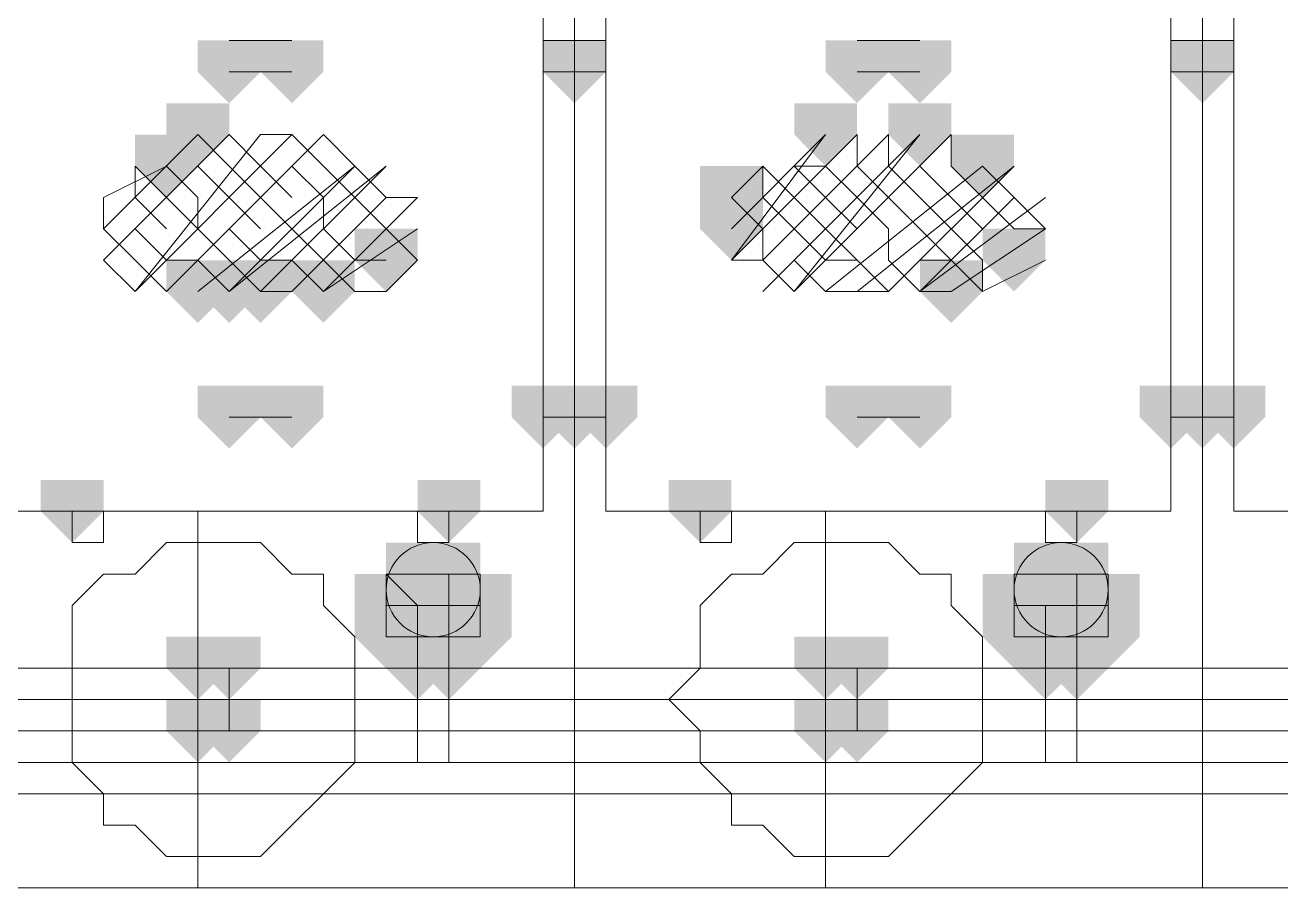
# Model space of a CAD drawing. Header units: millimetres. Extents: x 2315 to 4619, y 1334 to 1897.
# Drawn here: x 3873.622 to 3876.065, y 1525.449 to 1527.128 of the extents above; entities that cross this region are included whole.
import ezdxf

# ---------------------------------------------------------------- set-up
doc = ezdxf.new("R2010")
doc.units = ezdxf.units.MM
for name, color, linetype in [('PDF_3中心线层', 1, 'Continuous'), ('PDF_4虚线层', 2, 'Continuous'), ('PDF_5剖面线层', 2, 'Continuous'), ('PDF_剖面线层', 4, 'Continuous'), ('PDF_细实线层', 7, 'Continuous')]:
    doc.layers.add(name, color=color, linetype=linetype)

msp = doc.modelspace()

# ---------------------------------------------------------------- hatches: boundary and pattern name
at = {"layer": 'PDF_3中心线层', "transparency": 33554559}
for points in [[(3874.6906, 1527.0979), (3874.6295, 1527.0979), (3874.6295, 1527.0368), (3874.6906, 1526.9757), (3874.7517, 1527.0368), (3874.7517, 1527.0979)], [(3874.6906, 1527.0979), (3874.6295, 1527.0979), (3874.6295, 1527.0368), (3874.6906, 1526.9757), (3874.7517, 1527.0368), (3874.7517, 1527.0979)], [(3875.9122, 1527.0979), (3875.8511, 1527.0979), (3875.8511, 1527.0368), (3875.9122, 1526.9757), (3875.9733, 1527.0368), (3875.9733, 1527.0979)], [(3875.9122, 1527.0979), (3875.8511, 1527.0979), (3875.8511, 1527.0368), (3875.9122, 1526.9757), (3875.9733, 1527.0368), (3875.9733, 1527.0979)], [(3874.6906, 1526.426), (3874.6295, 1526.426), (3874.6295, 1526.3649), (3874.6906, 1526.3038), (3874.7517, 1526.3649), (3874.7517, 1526.426)], [(3874.6906, 1526.426), (3874.6295, 1526.426), (3874.6295, 1526.3649), (3874.6906, 1526.3038), (3874.7517, 1526.3649), (3874.7517, 1526.426)], [(3874.6906, 1526.426), (3874.6295, 1526.426), (3874.6295, 1526.3649), (3874.6906, 1526.3038), (3874.7517, 1526.3649), (3874.7517, 1526.426)], [(3874.6906, 1526.426), (3874.6295, 1526.426), (3874.6295, 1526.3649), (3874.6906, 1526.3038), (3874.7517, 1526.3649), (3874.7517, 1526.426)], [(3875.9122, 1526.426), (3875.8511, 1526.426), (3875.8511, 1526.3649), (3875.9122, 1526.3038), (3875.9733, 1526.3649), (3875.9733, 1526.426)], [(3875.9122, 1526.426), (3875.8511, 1526.426), (3875.8511, 1526.3649), (3875.9122, 1526.3038), (3875.9733, 1526.3649), (3875.9733, 1526.426)], [(3875.9122, 1526.426), (3875.8511, 1526.426), (3875.8511, 1526.3649), (3875.9122, 1526.3038), (3875.9733, 1526.3649), (3875.9733, 1526.426)], [(3875.9122, 1526.426), (3875.8511, 1526.426), (3875.8511, 1526.3649), (3875.9122, 1526.3038), (3875.9733, 1526.3649), (3875.9733, 1526.426)], [(3873.7133, 1526.2428), (3873.6522, 1526.2428), (3873.6522, 1526.1817), (3873.7133, 1526.1206), (3873.7744, 1526.1817), (3873.7744, 1526.2428)], [(3873.7133, 1526.2428), (3873.6522, 1526.2428), (3873.6522, 1526.1817), (3873.7133, 1526.1206), (3873.7744, 1526.1817), (3873.7744, 1526.2428)], [(3874.4463, 1526.2428), (3874.3852, 1526.2428), (3874.3852, 1526.1817), (3874.4463, 1526.1206), (3874.5073, 1526.1817), (3874.5073, 1526.2428)], [(3874.4463, 1526.2428), (3874.3852, 1526.2428), (3874.3852, 1526.1817), (3874.4463, 1526.1206), (3874.5073, 1526.1817), (3874.5073, 1526.2428)], [(3874.4463, 1526.2428), (3874.3852, 1526.2428), (3874.3852, 1526.1817), (3874.4463, 1526.1206), (3874.5073, 1526.1817), (3874.5073, 1526.2428)], [(3874.4463, 1526.2428), (3874.3852, 1526.2428), (3874.3852, 1526.1817), (3874.4463, 1526.1206), (3874.5073, 1526.1817), (3874.5073, 1526.2428)], [(3874.9349, 1526.2428), (3874.8738, 1526.2428), (3874.8738, 1526.1817), (3874.9349, 1526.1206), (3874.996, 1526.1817), (3874.996, 1526.2428)], [(3874.9349, 1526.2428), (3874.8738, 1526.2428), (3874.8738, 1526.1817), (3874.9349, 1526.1206), (3874.996, 1526.1817), (3874.996, 1526.2428)], [(3874.9349, 1526.2428), (3874.8738, 1526.2428), (3874.8738, 1526.1817), (3874.9349, 1526.1206), (3874.996, 1526.1817), (3874.996, 1526.2428)], [(3874.9349, 1526.2428), (3874.8738, 1526.2428), (3874.8738, 1526.1817), (3874.9349, 1526.1206), (3874.996, 1526.1817), (3874.996, 1526.2428)], [(3875.6679, 1526.2428), (3875.6068, 1526.2428), (3875.6068, 1526.1817), (3875.6679, 1526.1206), (3875.729, 1526.1817), (3875.729, 1526.2428)], [(3875.6679, 1526.2428), (3875.6068, 1526.2428), (3875.6068, 1526.1817), (3875.6679, 1526.1206), (3875.729, 1526.1817), (3875.729, 1526.2428)], [(3875.6679, 1526.2428), (3875.6068, 1526.2428), (3875.6068, 1526.1817), (3875.6679, 1526.1206), (3875.729, 1526.1817), (3875.729, 1526.2428)], [(3875.6679, 1526.2428), (3875.6068, 1526.2428), (3875.6068, 1526.1817), (3875.6679, 1526.1206), (3875.729, 1526.1817), (3875.729, 1526.2428)]]:
    msp.add_hatch(color=256, dxfattribs=at).paths.add_polyline_path(points)
at = {"layer": 'PDF_4虚线层', "transparency": 33554559}
for points in [[(3874.4463, 1526.0595), (3874.3852, 1526.0595), (3874.3852, 1525.9984), (3874.4463, 1525.9374), (3874.5073, 1525.9984), (3874.5073, 1526.0595)], [(3875.6679, 1526.0595), (3875.6068, 1526.0595), (3875.6068, 1525.9984), (3875.6679, 1525.9374), (3875.729, 1525.9984), (3875.729, 1526.0595)]]:
    msp.add_hatch(color=256, dxfattribs=at).paths.add_polyline_path(points)
at = {"layer": 'PDF_5剖面线层', "transparency": 33554559}
for points in [[(3873.9576, 1526.9757), (3873.8965, 1526.9757), (3873.8965, 1526.9147), (3873.9576, 1526.8536), (3874.0187, 1526.9147), (3874.0187, 1526.9757)], [(3875.1792, 1526.9757), (3875.1182, 1526.9757), (3875.1182, 1526.9147), (3875.1792, 1526.8536), (3875.2403, 1526.9147), (3875.2403, 1526.9757)], [(3875.3625, 1526.9757), (3875.3014, 1526.9757), (3875.3014, 1526.9147), (3875.3625, 1526.8536), (3875.4236, 1526.9147), (3875.4236, 1526.9757)], [(3873.8965, 1526.9147), (3873.8355, 1526.9147), (3873.8355, 1526.8536), (3873.8965, 1526.7925), (3873.9576, 1526.8536), (3873.9576, 1526.9147)], [(3875.4846, 1526.9147), (3875.4236, 1526.9147), (3875.4236, 1526.8536), (3875.4846, 1526.7925), (3875.5457, 1526.8536), (3875.5457, 1526.9147)], [(3874.996, 1526.8536), (3874.9349, 1526.8536), (3874.9349, 1526.7925), (3874.996, 1526.7314), (3875.0571, 1526.7925), (3875.0571, 1526.8536)], [(3874.996, 1526.7925), (3874.9349, 1526.7925), (3874.9349, 1526.7314), (3874.996, 1526.6703), (3875.0571, 1526.7314), (3875.0571, 1526.7925)], [(3874.3241, 1526.7314), (3874.263, 1526.7314), (3874.263, 1526.6703), (3874.3241, 1526.6092), (3874.3852, 1526.6703), (3874.3852, 1526.7314)], [(3875.5457, 1526.7314), (3875.4846, 1526.7314), (3875.4846, 1526.6703), (3875.5457, 1526.6092), (3875.6068, 1526.6703), (3875.6068, 1526.7314)], [(3873.9576, 1526.6703), (3873.8965, 1526.6703), (3873.8965, 1526.6092), (3873.9576, 1526.5482), (3874.0187, 1526.6092), (3874.0187, 1526.6703)], [(3874.0187, 1526.6703), (3873.9576, 1526.6703), (3873.9576, 1526.6092), (3874.0187, 1526.5482), (3874.0798, 1526.6092), (3874.0798, 1526.6703)], [(3874.0798, 1526.6703), (3874.0187, 1526.6703), (3874.0187, 1526.6092), (3874.0798, 1526.5482), (3874.1409, 1526.6092), (3874.1409, 1526.6703)], [(3874.2019, 1526.6703), (3874.1409, 1526.6703), (3874.1409, 1526.6092), (3874.2019, 1526.5482), (3874.263, 1526.6092), (3874.263, 1526.6703)], [(3875.4236, 1526.6703), (3875.3625, 1526.6703), (3875.3625, 1526.6092), (3875.4236, 1526.5482), (3875.4846, 1526.6092), (3875.4846, 1526.6703)]]:
    msp.add_hatch(color=256, dxfattribs=at).paths.add_polyline_path(points)
at = {"layer": 'PDF_细实线层', "transparency": 33554559}
for points in [[(3874.0187, 1527.0979), (3873.9576, 1527.0979), (3873.9576, 1527.0368), (3874.0187, 1526.9757), (3874.0798, 1527.0368), (3874.0798, 1527.0979)], [(3874.1409, 1527.0979), (3874.0798, 1527.0979), (3874.0798, 1527.0368), (3874.1409, 1526.9757), (3874.2019, 1527.0368), (3874.2019, 1527.0979)], [(3874.6906, 1527.0979), (3874.6295, 1527.0979), (3874.6295, 1527.0368), (3874.6906, 1526.9757), (3874.7517, 1527.0368), (3874.7517, 1527.0979)], [(3875.2403, 1527.0979), (3875.1792, 1527.0979), (3875.1792, 1527.0368), (3875.2403, 1526.9757), (3875.3014, 1527.0368), (3875.3014, 1527.0979)], [(3875.3625, 1527.0979), (3875.3014, 1527.0979), (3875.3014, 1527.0368), (3875.3625, 1526.9757), (3875.4236, 1527.0368), (3875.4236, 1527.0979)], [(3875.9122, 1527.0979), (3875.8511, 1527.0979), (3875.8511, 1527.0368), (3875.9122, 1526.9757), (3875.9733, 1527.0368), (3875.9733, 1527.0979)], [(3874.0187, 1526.426), (3873.9576, 1526.426), (3873.9576, 1526.3649), (3874.0187, 1526.3038), (3874.0798, 1526.3649), (3874.0798, 1526.426)], [(3874.1409, 1526.426), (3874.0798, 1526.426), (3874.0798, 1526.3649), (3874.1409, 1526.3038), (3874.2019, 1526.3649), (3874.2019, 1526.426)], [(3874.6295, 1526.426), (3874.5684, 1526.426), (3874.5684, 1526.3649), (3874.6295, 1526.3038), (3874.6906, 1526.3649), (3874.6906, 1526.426)], [(3874.6295, 1526.426), (3874.5684, 1526.426), (3874.5684, 1526.3649), (3874.6295, 1526.3038), (3874.6906, 1526.3649), (3874.6906, 1526.426)], [(3874.6906, 1526.426), (3874.6295, 1526.426), (3874.6295, 1526.3649), (3874.6906, 1526.3038), (3874.7517, 1526.3649), (3874.7517, 1526.426)], [(3874.7517, 1526.426), (3874.6906, 1526.426), (3874.6906, 1526.3649), (3874.7517, 1526.3038), (3874.8128, 1526.3649), (3874.8128, 1526.426)], [(3874.7517, 1526.426), (3874.6906, 1526.426), (3874.6906, 1526.3649), (3874.7517, 1526.3038), (3874.8128, 1526.3649), (3874.8128, 1526.426)], [(3875.2403, 1526.426), (3875.1792, 1526.426), (3875.1792, 1526.3649), (3875.2403, 1526.3038), (3875.3014, 1526.3649), (3875.3014, 1526.426)], [(3875.3625, 1526.426), (3875.3014, 1526.426), (3875.3014, 1526.3649), (3875.3625, 1526.3038), (3875.4236, 1526.3649), (3875.4236, 1526.426)], [(3875.8511, 1526.426), (3875.7901, 1526.426), (3875.7901, 1526.3649), (3875.8511, 1526.3038), (3875.9122, 1526.3649), (3875.9122, 1526.426)], [(3875.8511, 1526.426), (3875.7901, 1526.426), (3875.7901, 1526.3649), (3875.8511, 1526.3038), (3875.9122, 1526.3649), (3875.9122, 1526.426)], [(3875.9122, 1526.426), (3875.8511, 1526.426), (3875.8511, 1526.3649), (3875.9122, 1526.3038), (3875.9733, 1526.3649), (3875.9733, 1526.426)], [(3875.9733, 1526.426), (3875.9122, 1526.426), (3875.9122, 1526.3649), (3875.9733, 1526.3038), (3876.0344, 1526.3649), (3876.0344, 1526.426)], [(3875.9733, 1526.426), (3875.9122, 1526.426), (3875.9122, 1526.3649), (3875.9733, 1526.3038), (3876.0344, 1526.3649), (3876.0344, 1526.426)], [(3873.7133, 1526.2428), (3873.6522, 1526.2428), (3873.6522, 1526.1817), (3873.7133, 1526.1206), (3873.7744, 1526.1817), (3873.7744, 1526.2428)], [(3874.4463, 1526.2428), (3874.3852, 1526.2428), (3874.3852, 1526.1817), (3874.4463, 1526.1206), (3874.5073, 1526.1817), (3874.5073, 1526.2428)], [(3874.9349, 1526.2428), (3874.8738, 1526.2428), (3874.8738, 1526.1817), (3874.9349, 1526.1206), (3874.996, 1526.1817), (3874.996, 1526.2428)], [(3875.6679, 1526.2428), (3875.6068, 1526.2428), (3875.6068, 1526.1817), (3875.6679, 1526.1206), (3875.729, 1526.1817), (3875.729, 1526.2428)], [(3874.3852, 1526.1206), (3874.3241, 1526.1206), (3874.3241, 1526.0595), (3874.3852, 1525.9984), (3874.4463, 1526.0595), (3874.4463, 1526.1206)], [(3874.4463, 1526.1206), (3874.3852, 1526.1206), (3874.3852, 1526.0595), (3874.4463, 1525.9984), (3874.5073, 1526.0595), (3874.5073, 1526.1206)], [(3874.4463, 1526.1206), (3874.3852, 1526.1206), (3874.3852, 1526.0595), (3874.4463, 1525.9984), (3874.5073, 1526.0595), (3874.5073, 1526.1206)], [(3874.4463, 1526.1206), (3874.3852, 1526.1206), (3874.3852, 1526.0595), (3874.4463, 1525.9984), (3874.5073, 1526.0595), (3874.5073, 1526.1206)], [(3874.4463, 1526.1206), (3874.3852, 1526.1206), (3874.3852, 1526.0595), (3874.4463, 1525.9984), (3874.5073, 1526.0595), (3874.5073, 1526.1206)], [(3875.6068, 1526.1206), (3875.5457, 1526.1206), (3875.5457, 1526.0595), (3875.6068, 1525.9984), (3875.6679, 1526.0595), (3875.6679, 1526.1206)], [(3875.6679, 1526.1206), (3875.6068, 1526.1206), (3875.6068, 1526.0595), (3875.6679, 1525.9984), (3875.729, 1526.0595), (3875.729, 1526.1206)], [(3875.6679, 1526.1206), (3875.6068, 1526.1206), (3875.6068, 1526.0595), (3875.6679, 1525.9984), (3875.729, 1526.0595), (3875.729, 1526.1206)], [(3875.6679, 1526.1206), (3875.6068, 1526.1206), (3875.6068, 1526.0595), (3875.6679, 1525.9984), (3875.729, 1526.0595), (3875.729, 1526.1206)], [(3875.6679, 1526.1206), (3875.6068, 1526.1206), (3875.6068, 1526.0595), (3875.6679, 1525.9984), (3875.729, 1526.0595), (3875.729, 1526.1206)], [(3874.3241, 1526.0595), (3874.263, 1526.0595), (3874.263, 1525.9984), (3874.3241, 1525.9374), (3874.3852, 1525.9984), (3874.3852, 1526.0595)], [(3874.3241, 1526.0595), (3874.263, 1526.0595), (3874.263, 1525.9984), (3874.3241, 1525.9374), (3874.3852, 1525.9984), (3874.3852, 1526.0595)], [(3874.3241, 1526.0595), (3874.263, 1526.0595), (3874.263, 1525.9984), (3874.3241, 1525.9374), (3874.3852, 1525.9984), (3874.3852, 1526.0595)], [(3874.3852, 1526.0595), (3874.3241, 1526.0595), (3874.3241, 1525.9984), (3874.3852, 1525.9374), (3874.4463, 1525.9984), (3874.4463, 1526.0595)], [(3874.3852, 1526.0595), (3874.3241, 1526.0595), (3874.3241, 1525.9984), (3874.3852, 1525.9374), (3874.4463, 1525.9984), (3874.4463, 1526.0595)], [(3874.4463, 1526.0595), (3874.3852, 1526.0595), (3874.3852, 1525.9984), (3874.4463, 1525.9374), (3874.5073, 1525.9984), (3874.5073, 1526.0595)], [(3874.4463, 1526.0595), (3874.3852, 1526.0595), (3874.3852, 1525.9984), (3874.4463, 1525.9374), (3874.5073, 1525.9984), (3874.5073, 1526.0595)], [(3874.4463, 1526.0595), (3874.3852, 1526.0595), (3874.3852, 1525.9984), (3874.4463, 1525.9374), (3874.5073, 1525.9984), (3874.5073, 1526.0595)], [(3874.4463, 1526.0595), (3874.3852, 1526.0595), (3874.3852, 1525.9984), (3874.4463, 1525.9374), (3874.5073, 1525.9984), (3874.5073, 1526.0595)], [(3874.5073, 1526.0595), (3874.4463, 1526.0595), (3874.4463, 1525.9984), (3874.5073, 1525.9374), (3874.5684, 1525.9984), (3874.5684, 1526.0595)], [(3874.5073, 1526.0595), (3874.4463, 1526.0595), (3874.4463, 1525.9984), (3874.5073, 1525.9374), (3874.5684, 1525.9984), (3874.5684, 1526.0595)], [(3874.5073, 1526.0595), (3874.4463, 1526.0595), (3874.4463, 1525.9984), (3874.5073, 1525.9374), (3874.5684, 1525.9984), (3874.5684, 1526.0595)], [(3874.5073, 1526.0595), (3874.4463, 1526.0595), (3874.4463, 1525.9984), (3874.5073, 1525.9374), (3874.5684, 1525.9984), (3874.5684, 1526.0595)], [(3874.5073, 1526.0595), (3874.4463, 1526.0595), (3874.4463, 1525.9984), (3874.5073, 1525.9374), (3874.5684, 1525.9984), (3874.5684, 1526.0595)], [(3875.5457, 1526.0595), (3875.4846, 1526.0595), (3875.4846, 1525.9984), (3875.5457, 1525.9374), (3875.6068, 1525.9984), (3875.6068, 1526.0595)], [(3875.5457, 1526.0595), (3875.4846, 1526.0595), (3875.4846, 1525.9984), (3875.5457, 1525.9374), (3875.6068, 1525.9984), (3875.6068, 1526.0595)], [(3875.5457, 1526.0595), (3875.4846, 1526.0595), (3875.4846, 1525.9984), (3875.5457, 1525.9374), (3875.6068, 1525.9984), (3875.6068, 1526.0595)], [(3875.5457, 1526.0595), (3875.4846, 1526.0595), (3875.4846, 1525.9984), (3875.5457, 1525.9374), (3875.6068, 1525.9984), (3875.6068, 1526.0595)], [(3875.5457, 1526.0595), (3875.4846, 1526.0595), (3875.4846, 1525.9984), (3875.5457, 1525.9374), (3875.6068, 1525.9984), (3875.6068, 1526.0595)], [(3875.6068, 1526.0595), (3875.5457, 1526.0595), (3875.5457, 1525.9984), (3875.6068, 1525.9374), (3875.6679, 1525.9984), (3875.6679, 1526.0595)], [(3875.6679, 1526.0595), (3875.6068, 1526.0595), (3875.6068, 1525.9984), (3875.6679, 1525.9374), (3875.729, 1525.9984), (3875.729, 1526.0595)], [(3875.6679, 1526.0595), (3875.6068, 1526.0595), (3875.6068, 1525.9984), (3875.6679, 1525.9374), (3875.729, 1525.9984), (3875.729, 1526.0595)], [(3875.6679, 1526.0595), (3875.6068, 1526.0595), (3875.6068, 1525.9984), (3875.6679, 1525.9374), (3875.729, 1525.9984), (3875.729, 1526.0595)], [(3875.6679, 1526.0595), (3875.6068, 1526.0595), (3875.6068, 1525.9984), (3875.6679, 1525.9374), (3875.729, 1525.9984), (3875.729, 1526.0595)], [(3875.729, 1526.0595), (3875.6679, 1526.0595), (3875.6679, 1525.9984), (3875.729, 1525.9374), (3875.7901, 1525.9984), (3875.7901, 1526.0595)], [(3875.729, 1526.0595), (3875.6679, 1526.0595), (3875.6679, 1525.9984), (3875.729, 1525.9374), (3875.7901, 1525.9984), (3875.7901, 1526.0595)], [(3875.729, 1526.0595), (3875.6679, 1526.0595), (3875.6679, 1525.9984), (3875.729, 1525.9374), (3875.7901, 1525.9984), (3875.7901, 1526.0595)], [(3875.729, 1526.0595), (3875.6679, 1526.0595), (3875.6679, 1525.9984), (3875.729, 1525.9374), (3875.7901, 1525.9984), (3875.7901, 1526.0595)], [(3875.729, 1526.0595), (3875.6679, 1526.0595), (3875.6679, 1525.9984), (3875.729, 1525.9374), (3875.7901, 1525.9984), (3875.7901, 1526.0595)], [(3874.3241, 1525.9984), (3874.263, 1525.9984), (3874.263, 1525.9374), (3874.3241, 1525.8763), (3874.3852, 1525.9374), (3874.3852, 1525.9984)], [(3874.3241, 1525.9984), (3874.263, 1525.9984), (3874.263, 1525.9374), (3874.3241, 1525.8763), (3874.3852, 1525.9374), (3874.3852, 1525.9984)], [(3874.3241, 1525.9984), (3874.263, 1525.9984), (3874.263, 1525.9374), (3874.3241, 1525.8763), (3874.3852, 1525.9374), (3874.3852, 1525.9984)], [(3874.3241, 1525.9984), (3874.263, 1525.9984), (3874.263, 1525.9374), (3874.3241, 1525.8763), (3874.3852, 1525.9374), (3874.3852, 1525.9984)], [(3874.3852, 1525.9984), (3874.3241, 1525.9984), (3874.3241, 1525.9374), (3874.3852, 1525.8763), (3874.4463, 1525.9374), (3874.4463, 1525.9984)], [(3874.3852, 1525.9984), (3874.3241, 1525.9984), (3874.3241, 1525.9374), (3874.3852, 1525.8763), (3874.4463, 1525.9374), (3874.4463, 1525.9984)], [(3874.4463, 1525.9984), (3874.3852, 1525.9984), (3874.3852, 1525.9374), (3874.4463, 1525.8763), (3874.5073, 1525.9374), (3874.5073, 1525.9984)], [(3874.4463, 1525.9984), (3874.3852, 1525.9984), (3874.3852, 1525.9374), (3874.4463, 1525.8763), (3874.5073, 1525.9374), (3874.5073, 1525.9984)], [(3874.4463, 1525.9984), (3874.3852, 1525.9984), (3874.3852, 1525.9374), (3874.4463, 1525.8763), (3874.5073, 1525.9374), (3874.5073, 1525.9984)], [(3874.5073, 1525.9984), (3874.4463, 1525.9984), (3874.4463, 1525.9374), (3874.5073, 1525.8763), (3874.5684, 1525.9374), (3874.5684, 1525.9984)], [(3874.5073, 1525.9984), (3874.4463, 1525.9984), (3874.4463, 1525.9374), (3874.5073, 1525.8763), (3874.5684, 1525.9374), (3874.5684, 1525.9984)], [(3874.5073, 1525.9984), (3874.4463, 1525.9984), (3874.4463, 1525.9374), (3874.5073, 1525.8763), (3874.5684, 1525.9374), (3874.5684, 1525.9984)], [(3874.5073, 1525.9984), (3874.4463, 1525.9984), (3874.4463, 1525.9374), (3874.5073, 1525.8763), (3874.5684, 1525.9374), (3874.5684, 1525.9984)], [(3874.5073, 1525.9984), (3874.4463, 1525.9984), (3874.4463, 1525.9374), (3874.5073, 1525.8763), (3874.5684, 1525.9374), (3874.5684, 1525.9984)], [(3874.5073, 1525.9984), (3874.4463, 1525.9984), (3874.4463, 1525.9374), (3874.5073, 1525.8763), (3874.5684, 1525.9374), (3874.5684, 1525.9984)], [(3874.5073, 1525.9984), (3874.4463, 1525.9984), (3874.4463, 1525.9374), (3874.5073, 1525.8763), (3874.5684, 1525.9374), (3874.5684, 1525.9984)], [(3875.5457, 1525.9984), (3875.4846, 1525.9984), (3875.4846, 1525.9374), (3875.5457, 1525.8763), (3875.6068, 1525.9374), (3875.6068, 1525.9984)], [(3875.5457, 1525.9984), (3875.4846, 1525.9984), (3875.4846, 1525.9374), (3875.5457, 1525.8763), (3875.6068, 1525.9374), (3875.6068, 1525.9984)], [(3875.5457, 1525.9984), (3875.4846, 1525.9984), (3875.4846, 1525.9374), (3875.5457, 1525.8763), (3875.6068, 1525.9374), (3875.6068, 1525.9984)], [(3875.5457, 1525.9984), (3875.4846, 1525.9984), (3875.4846, 1525.9374), (3875.5457, 1525.8763), (3875.6068, 1525.9374), (3875.6068, 1525.9984)], [(3875.5457, 1525.9984), (3875.4846, 1525.9984), (3875.4846, 1525.9374), (3875.5457, 1525.8763), (3875.6068, 1525.9374), (3875.6068, 1525.9984)], [(3875.5457, 1525.9984), (3875.4846, 1525.9984), (3875.4846, 1525.9374), (3875.5457, 1525.8763), (3875.6068, 1525.9374), (3875.6068, 1525.9984)], [(3875.5457, 1525.9984), (3875.4846, 1525.9984), (3875.4846, 1525.9374), (3875.5457, 1525.8763), (3875.6068, 1525.9374), (3875.6068, 1525.9984)], [(3875.6068, 1525.9984), (3875.5457, 1525.9984), (3875.5457, 1525.9374), (3875.6068, 1525.8763), (3875.6679, 1525.9374), (3875.6679, 1525.9984)], [(3875.6679, 1525.9984), (3875.6068, 1525.9984), (3875.6068, 1525.9374), (3875.6679, 1525.8763), (3875.729, 1525.9374), (3875.729, 1525.9984)], [(3875.6679, 1525.9984), (3875.6068, 1525.9984), (3875.6068, 1525.9374), (3875.6679, 1525.8763), (3875.729, 1525.9374), (3875.729, 1525.9984)], [(3875.6679, 1525.9984), (3875.6068, 1525.9984), (3875.6068, 1525.9374), (3875.6679, 1525.8763), (3875.729, 1525.9374), (3875.729, 1525.9984)], [(3875.729, 1525.9984), (3875.6679, 1525.9984), (3875.6679, 1525.9374), (3875.729, 1525.8763), (3875.7901, 1525.9374), (3875.7901, 1525.9984)], [(3875.729, 1525.9984), (3875.6679, 1525.9984), (3875.6679, 1525.9374), (3875.729, 1525.8763), (3875.7901, 1525.9374), (3875.7901, 1525.9984)], [(3875.729, 1525.9984), (3875.6679, 1525.9984), (3875.6679, 1525.9374), (3875.729, 1525.8763), (3875.7901, 1525.9374), (3875.7901, 1525.9984)], [(3875.729, 1525.9984), (3875.6679, 1525.9984), (3875.6679, 1525.9374), (3875.729, 1525.8763), (3875.7901, 1525.9374), (3875.7901, 1525.9984)], [(3875.729, 1525.9984), (3875.6679, 1525.9984), (3875.6679, 1525.9374), (3875.729, 1525.8763), (3875.7901, 1525.9374), (3875.7901, 1525.9984)], [(3875.729, 1525.9984), (3875.6679, 1525.9984), (3875.6679, 1525.9374), (3875.729, 1525.8763), (3875.7901, 1525.9374), (3875.7901, 1525.9984)], [(3875.729, 1525.9984), (3875.6679, 1525.9984), (3875.6679, 1525.9374), (3875.729, 1525.8763), (3875.7901, 1525.9374), (3875.7901, 1525.9984)], [(3873.9576, 1525.9374), (3873.8965, 1525.9374), (3873.8965, 1525.8763), (3873.9576, 1525.8152), (3874.0187, 1525.8763), (3874.0187, 1525.9374)], [(3874.0187, 1525.9374), (3873.9576, 1525.9374), (3873.9576, 1525.8763), (3874.0187, 1525.8152), (3874.0798, 1525.8763), (3874.0798, 1525.9374)], [(3874.3852, 1525.9374), (3874.3241, 1525.9374), (3874.3241, 1525.8763), (3874.3852, 1525.8152), (3874.4463, 1525.8763), (3874.4463, 1525.9374)], [(3874.4463, 1525.9374), (3874.3852, 1525.9374), (3874.3852, 1525.8763), (3874.4463, 1525.8152), (3874.5073, 1525.8763), (3874.5073, 1525.9374)], [(3874.4463, 1525.9374), (3874.3852, 1525.9374), (3874.3852, 1525.8763), (3874.4463, 1525.8152), (3874.5073, 1525.8763), (3874.5073, 1525.9374)], [(3874.4463, 1525.9374), (3874.3852, 1525.9374), (3874.3852, 1525.8763), (3874.4463, 1525.8152), (3874.5073, 1525.8763), (3874.5073, 1525.9374)], [(3875.1792, 1525.9374), (3875.1182, 1525.9374), (3875.1182, 1525.8763), (3875.1792, 1525.8152), (3875.2403, 1525.8763), (3875.2403, 1525.9374)], [(3875.2403, 1525.9374), (3875.1792, 1525.9374), (3875.1792, 1525.8763), (3875.2403, 1525.8152), (3875.3014, 1525.8763), (3875.3014, 1525.9374)], [(3875.6068, 1525.9374), (3875.5457, 1525.9374), (3875.5457, 1525.8763), (3875.6068, 1525.8152), (3875.6679, 1525.8763), (3875.6679, 1525.9374)], [(3875.6679, 1525.9374), (3875.6068, 1525.9374), (3875.6068, 1525.8763), (3875.6679, 1525.8152), (3875.729, 1525.8763), (3875.729, 1525.9374)], [(3875.6679, 1525.9374), (3875.6068, 1525.9374), (3875.6068, 1525.8763), (3875.6679, 1525.8152), (3875.729, 1525.8763), (3875.729, 1525.9374)], [(3875.6679, 1525.9374), (3875.6068, 1525.9374), (3875.6068, 1525.8763), (3875.6679, 1525.8152), (3875.729, 1525.8763), (3875.729, 1525.9374)], [(3873.9576, 1525.8152), (3873.8965, 1525.8152), (3873.8965, 1525.7541), (3873.9576, 1525.693), (3874.0187, 1525.7541), (3874.0187, 1525.8152)], [(3874.0187, 1525.8152), (3873.9576, 1525.8152), (3873.9576, 1525.7541), (3874.0187, 1525.693), (3874.0798, 1525.7541), (3874.0798, 1525.8152)], [(3875.1792, 1525.8152), (3875.1182, 1525.8152), (3875.1182, 1525.7541), (3875.1792, 1525.693), (3875.2403, 1525.7541), (3875.2403, 1525.8152)], [(3875.2403, 1525.8152), (3875.1792, 1525.8152), (3875.1792, 1525.7541), (3875.2403, 1525.693), (3875.3014, 1525.7541), (3875.3014, 1525.8152)]]:
    msp.add_hatch(color=256, dxfattribs=at).paths.add_polyline_path(points)

# ---------------------------------------------------------------- linework, layer by layer
at = {"layer": 'PDF_3中心线层', "lineweight": 18}
for points in [[(3874.6906, 1527.0979), (3874.6906, 1527.0368)], [(3875.9122, 1527.0979), (3875.9122, 1527.0368)], [(3873.7133, 1526.1817), (3873.7744, 1526.1817)], [(3874.4463, 1526.0595), (3874.3852, 1526.0595), (3874.3241, 1526.0595), (3874.3241, 1525.9984), (3874.3241, 1525.9374), (3874.3852, 1525.9374), (3874.3852, 1525.8763), (3874.4463, 1525.8763), (3874.4463, 1525.9374), (3874.5073, 1525.9374), (3874.5073, 1525.9984), (3874.5073, 1526.0595)], [(3875.6679, 1526.0595), (3875.6068, 1526.0595), (3875.5457, 1526.0595), (3875.5457, 1525.9984), (3875.5457, 1525.9374), (3875.6068, 1525.9374), (3875.6068, 1525.8763), (3875.6679, 1525.8763), (3875.6679, 1525.9374), (3875.729, 1525.9374), (3875.729, 1525.9984), (3875.729, 1526.0595)], [(3873.9576, 1525.8763), (3874.0187, 1525.8763), (3874.0187, 1525.7541), (3873.9576, 1525.7541)], [(3875.1792, 1525.8763), (3875.2403, 1525.8763), (3875.2403, 1525.7541), (3875.1792, 1525.7541)]]:
    msp.add_lwpolyline(points, close=True, dxfattribs=at)
for points in [[(3873.9576, 1526.1817), (3873.9576, 1525.4487)], [(3875.1792, 1526.1817), (3875.1792, 1525.4487)], [(3874.4463, 1526.0595), (3874.4463, 1525.693)], [(3875.6679, 1526.0595), (3875.6679, 1525.693)], [(3874.5073, 1525.9984), (3874.3241, 1525.9984)], [(3875.729, 1525.9984), (3875.5457, 1525.9984)], [(3874.4463, 1525.9374), (3874.3852, 1525.9374)], [(3875.6679, 1525.9374), (3875.6068, 1525.9374)], [(3872.9192, 1525.693), (3880.9819, 1525.693), (3881.043, 1525.693), (3881.1041, 1525.693), (3881.1041, 1525.7541), (3881.1041, 1525.8152)], [(3873.6522, 1525.8152), (3874.3241, 1525.8152)]]:
    msp.add_lwpolyline(points, dxfattribs=at)
at = {"layer": 'PDF_4虚线层', "lineweight": 18}
for points in [[(3874.6906, 1528.4417), (3874.6906, 1525.4487)], [(3875.9122, 1528.4417), (3875.9122, 1525.4487)], [(3872.1863, 1525.8763), (3880.8598, 1525.8763)], [(3872.1863, 1525.8152), (3880.8598, 1525.8152)]]:
    msp.add_lwpolyline(points, dxfattribs=at)
for points in [[(3873.9576, 1526.1206), (3873.8965, 1526.1206), (3873.8355, 1526.0595), (3873.7744, 1526.0595), (3873.7133, 1525.9984), (3873.7133, 1525.9374), (3873.7133, 1525.8763), (3873.7133, 1525.8152), (3873.7133, 1525.7541), (3873.7133, 1525.693), (3873.7744, 1525.6319), (3873.7744, 1525.5709), (3873.8355, 1525.5709), (3873.8965, 1525.5098), (3873.9576, 1525.5098), (3874.0187, 1525.5098), (3874.0798, 1525.5098), (3874.1409, 1525.5709), (3874.2019, 1525.6319), (3874.263, 1525.693), (3874.263, 1525.7541), (3874.263, 1525.8152), (3874.263, 1525.8763), (3874.263, 1525.9374), (3874.2019, 1525.9984), (3874.2019, 1526.0595), (3874.1409, 1526.0595), (3874.0798, 1526.1206), (3874.0187, 1526.1206)], [(3875.1792, 1526.1206), (3875.1182, 1526.1206), (3875.0571, 1526.0595), (3874.996, 1526.0595), (3874.9349, 1525.9984), (3874.9349, 1525.9374), (3874.9349, 1525.8763), (3874.8738, 1525.8152), (3874.9349, 1525.7541), (3874.9349, 1525.693), (3874.996, 1525.6319), (3874.996, 1525.5709), (3875.0571, 1525.5709), (3875.1182, 1525.5098), (3875.1792, 1525.5098), (3875.2403, 1525.5098), (3875.3014, 1525.5098), (3875.3625, 1525.5709), (3875.4236, 1525.6319), (3875.4846, 1525.693), (3875.4846, 1525.7541), (3875.4846, 1525.8152), (3875.4846, 1525.8763), (3875.4846, 1525.9374), (3875.4236, 1525.9984), (3875.4236, 1526.0595), (3875.3625, 1526.0595), (3875.3014, 1526.1206), (3875.2403, 1526.1206)]]:
    msp.add_lwpolyline(points, close=True, dxfattribs=at)
at = {"layer": 'PDF_5剖面线层', "lineweight": 13}
for points in [[(3874.1409, 1526.7314), (3874.0798, 1526.7925), (3874.0187, 1526.8536), (3873.9576, 1526.9147), (3873.7744, 1526.7314), (3873.7744, 1526.7925), (3873.8965, 1526.8536), (3873.9576, 1526.7925), (3873.9576, 1526.7314)], [(3873.7744, 1526.6703), (3874.0187, 1526.9147), (3873.7744, 1526.6703)], [(3873.8965, 1526.6092), (3874.2019, 1526.9147), (3873.8965, 1526.6092)], [(3874.1409, 1526.7925), (3874.0798, 1526.8536), (3874.0187, 1526.9147)], [(3874.0798, 1526.7925), (3874.1409, 1526.7314), (3874.2019, 1526.6703), (3874.263, 1526.6092), (3874.3241, 1526.6092), (3874.3852, 1526.6703), (3874.3241, 1526.7314), (3874.263, 1526.7925), (3874.2019, 1526.8536), (3874.1409, 1526.9147)], [(3874.2019, 1526.9147), (3874.263, 1526.8536), (3874.3241, 1526.7925), (3874.3852, 1526.7925), (3874.2019, 1526.6092), (3874.3852, 1526.7314)], [(3874.996, 1526.7314), (3875.1792, 1526.9147), (3874.996, 1526.6703), (3875.2403, 1526.9147), (3875.2403, 1526.8536), (3875.3014, 1526.7925), (3875.3625, 1526.7314), (3875.4236, 1526.6703)], [(3875.4846, 1526.6092), (3875.4846, 1526.6703), (3875.4236, 1526.7314), (3875.3625, 1526.7925), (3875.3014, 1526.8536), (3875.3014, 1526.9147), (3875.0571, 1526.6703), (3875.0571, 1526.7314), (3874.996, 1526.7925), (3875.0571, 1526.8536), (3875.0571, 1526.7925), (3875.1182, 1526.7314), (3875.1792, 1526.6703), (3875.2403, 1526.6703), (3875.3014, 1526.6092)], [(3875.0571, 1526.6092), (3875.3625, 1526.9147), (3875.1182, 1526.6092), (3875.4236, 1526.9147), (3875.4236, 1526.8536), (3875.4846, 1526.7925), (3875.5457, 1526.7314), (3875.6068, 1526.7314), (3875.5457, 1526.7925)], [(3873.9576, 1526.6092), (3874.263, 1526.8536), (3874.0187, 1526.6092), (3874.3241, 1526.8536), (3874.0798, 1526.6092), (3874.0187, 1526.6703), (3873.9576, 1526.7314), (3873.8965, 1526.7925), (3873.8355, 1526.8536), (3873.8355, 1526.7925), (3873.8965, 1526.7314)], [(3874.0798, 1526.7314), (3874.0187, 1526.7925), (3873.9576, 1526.8536)], [(3874.3241, 1526.6703), (3874.263, 1526.6703), (3874.2019, 1526.7314), (3874.2019, 1526.7925), (3874.1409, 1526.8536)], [(3875.2403, 1526.6703), (3875.1792, 1526.7314), (3875.1182, 1526.7925), (3875.0571, 1526.8536)], [(3875.1182, 1526.6703), (3875.1792, 1526.6092), (3875.2403, 1526.6092), (3875.5457, 1526.8536), (3875.3014, 1526.6092), (3875.2403, 1526.6092)], [(3875.2403, 1526.7314), (3875.1792, 1526.7925), (3875.1182, 1526.8536), (3875.1792, 1526.8536), (3875.2403, 1526.7925), (3875.3014, 1526.7314), (3875.3014, 1526.6703), (3875.3625, 1526.6092), (3875.4236, 1526.6092), (3875.6068, 1526.7314)], [(3875.1792, 1526.6092), (3875.4846, 1526.8536), (3875.1792, 1526.6092)], [(3875.4846, 1526.8536), (3875.5457, 1526.7925), (3875.3625, 1526.6092), (3875.6068, 1526.7925)], [(3875.4846, 1526.7314), (3875.4236, 1526.7925), (3875.3625, 1526.8536)], [(3874.0798, 1526.6092), (3874.1409, 1526.6092), (3874.3241, 1526.7925)], [(3874.3241, 1526.7314), (3874.263, 1526.7925)], [(3873.8965, 1526.6092), (3873.8355, 1526.6703), (3873.7744, 1526.7314)], [(3874.0187, 1526.6092), (3873.9576, 1526.6703), (3873.8965, 1526.6703), (3873.8355, 1526.7314)], [(3874.2019, 1526.6092), (3874.1409, 1526.6703), (3874.0798, 1526.6703), (3874.0187, 1526.7314)], [(3873.8355, 1526.6092), (3873.7744, 1526.6703)], [(3874.996, 1526.6703), (3875.0571, 1526.6703), (3875.1182, 1526.6092)], [(3875.3625, 1526.6703), (3875.4236, 1526.6703), (3875.4846, 1526.6092), (3875.6068, 1526.6703)]]:
    msp.add_lwpolyline(points, dxfattribs=at)
msp.add_lwpolyline([(3874.0798, 1526.9147), (3873.8355, 1526.6092), (3874.1409, 1526.9147)], close=True, dxfattribs=at)
at = {"layer": 'PDF_剖面线层', "lineweight": 0}
for points in [[(3874.4463, 1526.0595), (3874.4463, 1526.0595)], [(3875.6679, 1526.0595), (3875.6679, 1526.0595)], [(3874.3241, 1525.9984), (3874.3241, 1525.9984)], [(3874.5073, 1525.9984), (3874.5073, 1525.9984)], [(3875.5457, 1525.9984), (3875.5457, 1525.9984)], [(3875.729, 1525.9984), (3875.729, 1525.9984)], [(3874.3241, 1525.9374), (3874.3241, 1525.9374)], [(3874.5073, 1525.9374), (3874.5073, 1525.9374)], [(3875.5457, 1525.9374), (3875.5457, 1525.9374)], [(3875.729, 1525.9374), (3875.729, 1525.9374)], [(3874.4463, 1525.8763), (3874.4463, 1525.8763)], [(3875.6679, 1525.8763), (3875.6679, 1525.8763)]]:
    msp.add_lwpolyline(points, dxfattribs=at)
at = {"layer": 'PDF_细实线层', "lineweight": 18}
for points in [[(3880.8598, 1525.6319), (3880.8598, 1525.4487), (3872.1863, 1525.4487), (3872.1863, 1528.4417), (3880.8598, 1528.4417), (3880.8598, 1525.693)], [(3874.0187, 1527.0979), (3874.1409, 1527.0979)], [(3875.2403, 1527.0979), (3875.3625, 1527.0979)], [(3874.1409, 1527.0368), (3874.0187, 1527.0368)], [(3875.3625, 1527.0368), (3875.2403, 1527.0368)], [(3874.0187, 1526.3649), (3874.1409, 1526.3649), (3874.0187, 1526.3649)], [(3874.7517, 1526.3649), (3874.6295, 1526.3649), (3874.7517, 1526.3649)], [(3874.7517, 1526.3649), (3874.6295, 1526.3649), (3874.7517, 1526.3649)], [(3875.2403, 1526.3649), (3875.3625, 1526.3649), (3875.2403, 1526.3649)], [(3875.9733, 1526.3649), (3875.8511, 1526.3649), (3875.9733, 1526.3649)], [(3875.9733, 1526.3649), (3875.8511, 1526.3649), (3875.9733, 1526.3649)], [(3874.3852, 1525.9984), (3874.3241, 1525.9984), (3874.3241, 1526.0595), (3874.3852, 1525.9984), (3874.4463, 1525.9984)], [(3874.5073, 1525.9984), (3874.5073, 1526.0595), (3874.5073, 1525.9984)], [(3875.5457, 1525.9984), (3875.5457, 1526.0595), (3875.5457, 1525.9984)], [(3875.729, 1525.9984), (3875.729, 1526.0595), (3875.729, 1525.9984)], [(3875.6068, 1525.9984), (3875.6679, 1525.9984)], [(3874.4463, 1525.693), (3874.4463, 1525.8763), (3874.3852, 1525.8763), (3874.3852, 1525.693), (3873.2246, 1525.693), (3873.2246, 1525.8763), (3873.2246, 1525.9374)], [(3874.3852, 1525.9374), (3874.4463, 1525.9374)], [(3875.6068, 1525.9374), (3875.6679, 1525.9374)], [(3880.8598, 1525.8763), (3872.1863, 1525.8763), (3880.8598, 1525.8763)], [(3873.0414, 1525.693), (3876.8284, 1525.693), (3876.8284, 1525.8763), (3876.8895, 1525.8763), (3876.8895, 1525.693), (3878.0501, 1525.693), (3878.0501, 1525.8763), (3878.1111, 1525.8763), (3878.1111, 1525.693), (3879.2717, 1525.693), (3879.2717, 1525.8763), (3879.3328, 1525.8763), (3879.3328, 1525.693), (3880.4933, 1525.693), (3880.4933, 1525.8763), (3880.5544, 1525.8763), (3880.5544, 1525.693), (3880.9819, 1525.693), (3880.9819, 1525.6319), (3873.0414, 1525.6319)], [(3875.6068, 1525.693), (3875.6068, 1525.8763), (3875.6679, 1525.8763), (3875.6679, 1525.693)], [(3872.1863, 1525.8152), (3880.8598, 1525.8152)], [(3873.9576, 1525.8152), (3873.9576, 1525.8152)], [(3875.1792, 1525.8152), (3875.1792, 1525.8152)], [(3872.1863, 1525.7541), (3880.8598, 1525.7541)], [(3874.4463, 1525.7541), (3874.4463, 1525.7541)], [(3875.6679, 1525.7541), (3875.6679, 1525.7541)]]:
    msp.add_lwpolyline(points, dxfattribs=at)
for points in [[(3874.6295, 1527.2201), (3873.5301, 1527.2201), (3873.5301, 1526.1817), (3874.6295, 1526.1817)], [(3874.7517, 1526.1817), (3875.8511, 1526.1817), (3875.8511, 1527.2201), (3874.7517, 1527.2201)], [(3875.9733, 1526.1817), (3877.0728, 1526.1817), (3877.0728, 1527.2201), (3875.9733, 1527.2201)], [(3874.7517, 1527.0979), (3874.7517, 1527.0368), (3874.6295, 1527.0368), (3874.6295, 1527.0979)], [(3874.7517, 1527.0979), (3874.7517, 1527.0368), (3874.6295, 1527.0368), (3874.6295, 1527.0979)], [(3875.9733, 1527.0979), (3875.9733, 1527.0368), (3875.8511, 1527.0368), (3875.8511, 1527.0979)], [(3875.9733, 1527.0979), (3875.9733, 1527.0368), (3875.8511, 1527.0368), (3875.8511, 1527.0979)], [(3873.7744, 1526.1206), (3873.7744, 1526.1817), (3873.7133, 1526.1817), (3873.7133, 1526.1206)], [(3874.3852, 1526.1206), (3874.3852, 1526.1817), (3874.4463, 1526.1817), (3874.4463, 1526.1206)], [(3874.996, 1526.1206), (3874.996, 1526.1817), (3874.9349, 1526.1817), (3874.9349, 1526.1206)], [(3875.6068, 1526.1206), (3875.6068, 1526.1817), (3875.6679, 1526.1817), (3875.6679, 1526.1206)], [(3874.4463, 1526.0595), (3874.3852, 1526.0595)], [(3875.6679, 1526.0595), (3875.6068, 1526.0595)], [(3874.4463, 1525.9374), (3874.4463, 1525.9984), (3874.3852, 1525.9984), (3874.3852, 1525.9374)], [(3875.6679, 1525.9374), (3875.6679, 1525.9984), (3875.6068, 1525.9984), (3875.6068, 1525.9374)], [(3874.3852, 1525.9374), (3874.3241, 1525.9374)], [(3874.4463, 1525.9374), (3874.3852, 1525.9374), (3874.3852, 1525.8763), (3874.4463, 1525.8763)], [(3875.6679, 1525.9374), (3875.6068, 1525.9374), (3875.6068, 1525.8763), (3875.6679, 1525.8763)], [(3873.9576, 1525.8763), (3874.0187, 1525.8763), (3874.0187, 1525.7541), (3873.9576, 1525.7541)], [(3875.1792, 1525.8763), (3875.2403, 1525.8763), (3875.2403, 1525.7541), (3875.1792, 1525.7541)]]:
    msp.add_lwpolyline(points, close=True, dxfattribs=at)
for centre in [(3874.4157, 1526.029), (3875.6374, 1526.029)]:
    msp.add_circle(centre, 0.0916, dxfattribs=at)

doc.saveas('drawing.dxf')
